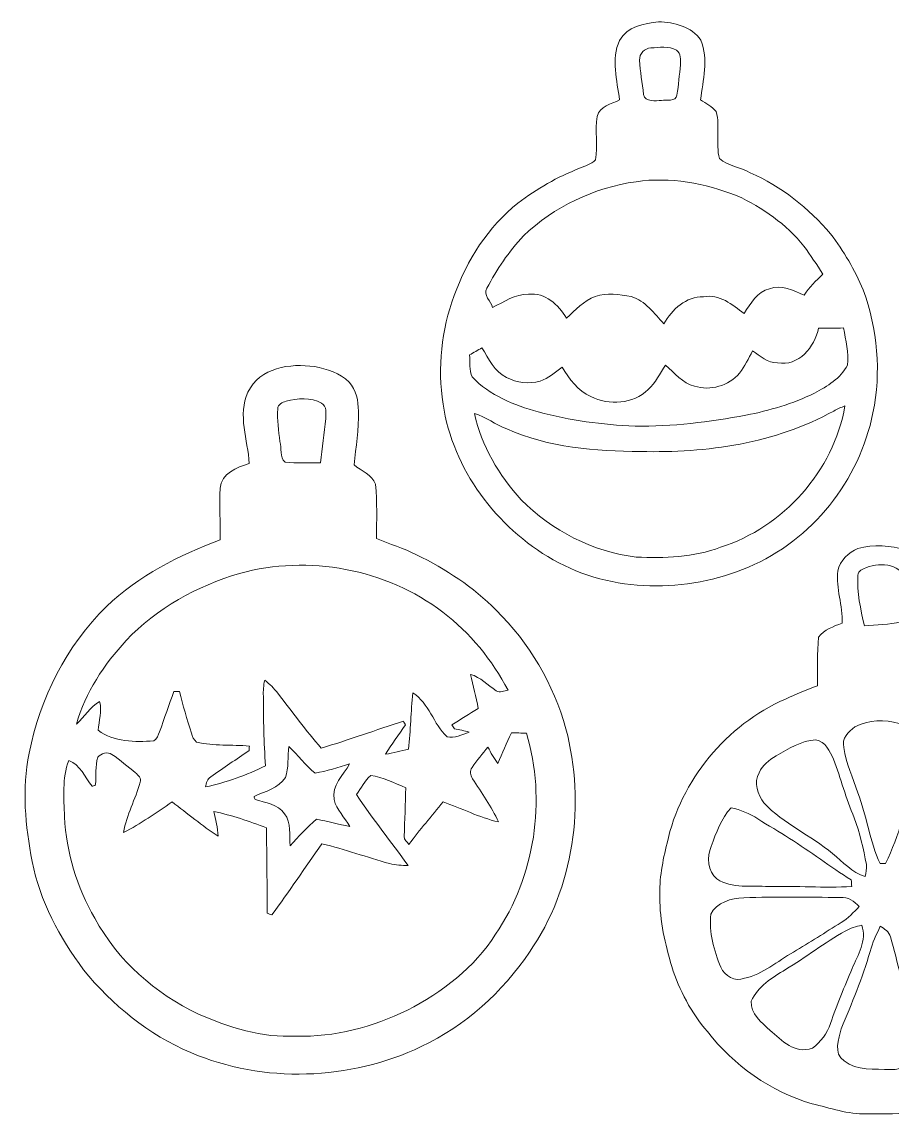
# Model space of a CAD drawing. Header units: centimetres. Extents: x -16.2 to 16.2, y -12 to 12.
# Drawn here: x -16.18 to 2.88, y -11.99 to 11.96 of the extents above; entities that cross this region are included whole.
import ezdxf

# ---------------------------------------------------------------- set-up
doc = ezdxf.new("R2010")
doc.units = ezdxf.units.CM
doc.header["$MEASUREMENT"] = 0
doc.layers.add('Layer 1', color=7, linetype='Continuous')

msp = doc.modelspace()

# ---------------------------------------------------------------- linework, layer by layer
at = {"layer": 'Layer 1', "color": 253, "lineweight": 9}
for points, knots in [([(-3.09319, 11.55671), (-2.93268, 11.86398), (-2.5485, 11.92713), (-2.23912, 11.96488), (-2.23912, 11.96488), (-1.90045, 11.95853), (-1.50851, 11.86257), (-1.30955, 11.56483), (-1.30955, 11.56483), (-1.1388, 11.14608), (-1.26862, 10.68676), (-1.31484, 10.25461), (-1.31484, 10.25461), (-1.20019, 10.17206), (-1.06084, 10.11138), (-0.97335, 9.99814), (-0.97335, 9.99814), (-0.88621, 9.66618), (-0.99134, 9.3014), (-0.90279, 8.97015), (-0.90279, 8.97015), (-0.71265, 8.80999), (-0.44736, 8.7733), (-0.22793, 8.66005), (-0.22793, 8.66005), (0.45117, 8.35596), (1.05406, 7.88677), (1.53208, 7.31738), (1.53208, 7.31738), (1.81924, 6.94132), (2.06195, 6.52928), (2.2461, 6.09289), (2.2461, 6.09289), (2.55408, 5.23635), (2.64756, 4.28984), (2.45953, 3.39626), (2.45953, 3.39626), (2.16073, 1.922), (1.12744, 0.59697), (-0.27026, 0.01806), (-0.27026, 0.01806), (-1.62422, -0.55838), (-3.25371, -0.55803), (-4.54699, 0.17928), (-4.54699, 0.17928), (-5.79124, 0.89259), (-6.74656, 2.15942), (-6.95752, 3.5917), (-6.95752, 3.5917), (-7.07993, 4.38756), (-6.99562, 5.21236), (-6.71375, 5.96624), (-6.71375, 5.96624), (-6.43188, 6.74447), (-5.97397, 7.47895), (-5.3171, 7.9926), (-5.3171, 7.9926), (-4.90506, 8.30798), (-4.45139, 8.56763), (-3.96737, 8.75566), (-3.96737, 8.75566), (-3.84955, 8.80999), (-3.71161, 8.84279), (-3.6213, 8.94157), (-3.6213, 8.94157), (-3.56027, 9.25484), (-3.63224, 9.57904), (-3.58426, 9.89337), (-3.58426, 9.89337), (-3.53099, 10.11809), (-3.26958, 10.165), (-3.08966, 10.25496), (-3.08966, 10.25496), (-3.14752, 10.68147), (-3.28052, 11.14467), (-3.09319, 11.55671), (-3.09319, 11.55671), (-3.09319, 11.55671), (-3.09319, 11.55671), (-3.09319, 11.55671)], [0, 0, 0, 0, 0.04761905, 0.04761905, 0.04761905, 0.04761905, 0.0952381, 0.0952381, 0.0952381, 0.0952381, 0.14285714, 0.14285714, 0.14285714, 0.14285714, 0.19047619, 0.19047619, 0.19047619, 0.19047619, 0.23809524, 0.23809524, 0.23809524, 0.23809524, 0.28571429, 0.28571429, 0.28571429, 0.28571429, 0.33333333, 0.33333333, 0.33333333, 0.33333333, 0.38095238, 0.38095238, 0.38095238, 0.38095238, 0.42857143, 0.42857143, 0.42857143, 0.42857143, 0.47619048, 0.47619048, 0.47619048, 0.47619048, 0.52380952, 0.52380952, 0.52380952, 0.52380952, 0.57142857, 0.57142857, 0.57142857, 0.57142857, 0.61904762, 0.61904762, 0.61904762, 0.61904762, 0.66666667, 0.66666667, 0.66666667, 0.66666667, 0.71428571, 0.71428571, 0.71428571, 0.71428571, 0.76190476, 0.76190476, 0.76190476, 0.76190476, 0.80952381, 0.80952381, 0.80952381, 0.80952381, 0.85714286, 0.85714286, 0.85714286, 0.85714286, 0.9047619, 0.9047619, 0.9047619, 0.9047619, 1, 1, 1, 1]), ([(-2.40422, 11.39373), (-2.54392, 11.38879), (-2.66069, 11.26991), (-2.65187, 11.12844), (-2.65187, 11.12844), (-2.63987, 10.87585), (-2.59542, 10.62538), (-2.56473, 10.37455), (-2.56473, 10.37455), (-2.53192, 10.19605), (-2.29344, 10.24332), (-2.17138, 10.24156), (-2.17138, 10.24156), (-2.0786, 10.26802), (-1.85177, 10.20416), (-1.83589, 10.36185), (-1.83589, 10.36185), (-1.79814, 10.58128), (-1.77804, 10.80459), (-1.76004, 11.02649), (-1.76004, 11.02649), (-1.76004, 11.13303), (-1.74064, 11.27767), (-1.84577, 11.34505), (-1.84577, 11.34505), (-2.0144, 11.43994), (-2.22112, 11.40714), (-2.40422, 11.39373), (-2.40422, 11.39373), (-2.40422, 11.39373), (-2.40422, 11.39373), (-2.40422, 11.39373)], [0, 0, 0, 0, 0.11111111, 0.11111111, 0.11111111, 0.11111111, 0.22222222, 0.22222222, 0.22222222, 0.22222222, 0.33333333, 0.33333333, 0.33333333, 0.33333333, 0.44444444, 0.44444444, 0.44444444, 0.44444444, 0.55555556, 0.55555556, 0.55555556, 0.55555556, 0.66666667, 0.66666667, 0.66666667, 0.66666667, 0.77777778, 0.77777778, 0.77777778, 0.77777778, 1, 1, 1, 1]), ([(-2.73018, 8.46285), (-3.64917, 8.33515), (-4.52723, 7.91675), (-5.19716, 7.27329), (-5.19716, 7.27329), (-5.51783, 6.93356), (-5.78277, 6.54198), (-5.99761, 6.12782), (-5.99761, 6.12782), (-6.0911, 5.98177), (-5.90624, 5.84348), (-5.87132, 5.70801), (-5.87132, 5.70801), (-5.61696, 5.82337), (-5.38131, 6.00964), (-5.08603, 5.99482), (-5.08603, 5.99482), (-4.7202, 6.04103), (-4.43198, 5.76163), (-4.25418, 5.47482), (-4.25418, 5.47482), (-4.05698, 5.6491), (-3.87812, 5.85688), (-3.62271, 5.9479), (-3.62271, 5.9479), (-3.36906, 6.03186), (-3.09354, 5.99764), (-2.83707, 5.94508), (-2.83707, 5.94508), (-2.52099, 5.85688), (-2.33648, 5.57078), (-2.11882, 5.34959), (-2.11882, 5.34959), (-1.94631, 5.66779), (-1.63446, 5.94825), (-1.2531, 5.94014), (-1.2531, 5.94014), (-0.89927, 6.01387), (-0.62481, 5.76304), (-0.36057, 5.57713), (-0.36057, 5.57713), (-0.22193, 5.79303), (-0.07941, 6.05479), (0.19258, 6.11617), (0.19258, 6.11617), (0.45399, 6.22307), (0.71751, 6.07843), (0.95211, 5.97365), (0.95211, 5.97365), (1.05971, 6.15251), (1.21176, 6.29574), (1.36416, 6.43614), (1.36416, 6.43614), (1.2301, 6.64393), (1.09393, 6.85066), (0.94753, 7.04927), (0.94753, 7.04927), (0.56088, 7.53399), (0.03877, 7.89417), (-0.51862, 8.15629), (-0.51862, 8.15629), (-1.21782, 8.4251), (-1.98194, 8.57433), (-2.73018, 8.46285), (-2.73018, 8.46285), (-2.73018, 8.46285), (-2.73018, 8.46285), (-2.73018, 8.46285)], [0, 0, 0, 0, 0.05555556, 0.05555556, 0.05555556, 0.05555556, 0.11111111, 0.11111111, 0.11111111, 0.11111111, 0.16666667, 0.16666667, 0.16666667, 0.16666667, 0.22222222, 0.22222222, 0.22222222, 0.22222222, 0.27777778, 0.27777778, 0.27777778, 0.27777778, 0.33333333, 0.33333333, 0.33333333, 0.33333333, 0.38888889, 0.38888889, 0.38888889, 0.38888889, 0.44444444, 0.44444444, 0.44444444, 0.44444444, 0.5, 0.5, 0.5, 0.5, 0.55555556, 0.55555556, 0.55555556, 0.55555556, 0.61111111, 0.61111111, 0.61111111, 0.61111111, 0.66666667, 0.66666667, 0.66666667, 0.66666667, 0.72222222, 0.72222222, 0.72222222, 0.72222222, 0.77777778, 0.77777778, 0.77777778, 0.77777778, 0.83333333, 0.83333333, 0.83333333, 0.83333333, 0.88888889, 0.88888889, 0.88888889, 0.88888889, 1, 1, 1, 1]), ([(1.26926, 5.25434), (1.18741, 4.8437), (0.82899, 4.40556), (0.36897, 4.49622), (0.36897, 4.49622), (0.14848, 4.48493), (-0.00991, 4.64686), (-0.1796, 4.75763), (-0.1796, 4.75763), (-0.26039, 4.58688), (-0.3514, 4.42072), (-0.46464, 4.26938), (-0.46464, 4.26938), (-0.69995, 3.98575), (-1.10106, 3.87498), (-1.45101, 3.98293), (-1.45101, 3.98293), (-1.71348, 4.04819), (-1.8874, 4.27573), (-2.08425, 4.4433), (-2.08425, 4.4433), (-2.20878, 4.26268), (-2.29874, 4.05525), (-2.46525, 3.90637), (-2.46525, 3.90637), (-2.79368, 3.58993), (-3.3225, 3.55254), (-3.71831, 3.75786), (-3.71831, 3.75786), (-4.00547, 3.88274), (-4.18998, 4.14238), (-4.35014, 4.3985), (-4.35014, 4.3985), (-4.50219, 4.2842), (-4.64894, 4.15191), (-4.83344, 4.09229), (-4.83344, 4.09229), (-5.07545, 4.02491), (-5.34286, 4.05913), (-5.56616, 4.17061), (-5.56616, 4.17061), (-5.83498, 4.30466), (-5.95492, 4.58335), (-6.10732, 4.82324), (-6.10732, 4.82324), (-6.19799, 4.77068), (-6.2883, 4.71812), (-6.37896, 4.66591), (-6.37896, 4.66591), (-6.3585, 4.5068), (-6.38955, 4.33429), (-6.32287, 4.18436), (-6.32287, 4.18436), (-5.93905, 3.77796), (-5.40036, 3.57018), (-4.87507, 3.41742), (-4.87507, 3.41742), (-4.18292, 3.23186), (-3.46819, 3.1352), (-2.75276, 3.10592), (-2.75276, 3.10592), (-1.93608, 3.09569), (-1.12363, 3.19835), (-0.32212, 3.34828), (-0.32212, 3.34828), (0.19505, 3.44424), (0.70305, 3.60087), (1.1786, 3.82735), (1.1786, 3.82735), (1.45553, 3.97905), (1.75151, 4.15297), (1.90214, 4.44154), (1.90214, 4.44154), (1.93001, 4.71847), (1.8651, 4.99117), (1.81677, 5.26139), (1.81677, 5.26139), (1.63474, 5.24728), (1.45129, 5.25222), (1.26926, 5.25434), (1.26926, 5.25434), (1.26926, 5.25434), (1.26926, 5.25434), (1.26926, 5.25434)], [0, 0, 0, 0, 0.04545455, 0.04545455, 0.04545455, 0.04545455, 0.09090909, 0.09090909, 0.09090909, 0.09090909, 0.13636364, 0.13636364, 0.13636364, 0.13636364, 0.18181818, 0.18181818, 0.18181818, 0.18181818, 0.22727273, 0.22727273, 0.22727273, 0.22727273, 0.27272727, 0.27272727, 0.27272727, 0.27272727, 0.31818182, 0.31818182, 0.31818182, 0.31818182, 0.36363636, 0.36363636, 0.36363636, 0.36363636, 0.40909091, 0.40909091, 0.40909091, 0.40909091, 0.45454545, 0.45454545, 0.45454545, 0.45454545, 0.5, 0.5, 0.5, 0.5, 0.54545455, 0.54545455, 0.54545455, 0.54545455, 0.59090909, 0.59090909, 0.59090909, 0.59090909, 0.63636364, 0.63636364, 0.63636364, 0.63636364, 0.68181818, 0.68181818, 0.68181818, 0.68181818, 0.72727273, 0.72727273, 0.72727273, 0.72727273, 0.77272727, 0.77272727, 0.77272727, 0.77272727, 0.81818182, 0.81818182, 0.81818182, 0.81818182, 0.86363636, 0.86363636, 0.86363636, 0.86363636, 0.90909091, 0.90909091, 0.90909091, 0.90909091, 1, 1, 1, 1]), ([(-11.23142, 3.85311), (-10.97072, 4.39144), (-10.30362, 4.48705), (-9.77445, 4.41155), (-9.77445, 4.41155), (-9.50316, 4.35934), (-9.21247, 4.2775), (-9.01704, 4.06936), (-9.01704, 4.06936), (-8.85723, 3.90214), (-8.81489, 3.65872), (-8.81066, 3.43577), (-8.81066, 3.43577), (-8.80184, 3.03995), (-8.86464, 2.64802), (-8.90803, 2.25573), (-8.90803, 2.25573), (-8.74187, 2.13367), (-8.51362, 2.04018), (-8.43813, 1.83204), (-8.43813, 1.83204), (-8.39579, 1.43905), (-8.4159, 1.04252), (-8.4159, 0.64777), (-8.4159, 0.64777), (-8.12698, 0.52006), (-7.82218, 0.43151), (-7.53925, 0.2897), (-7.53925, 0.2897), (-6.90319, -0.0278), (-6.29324, -0.41586), (-5.79476, -0.92739), (-5.79476, -0.92739), (-5.06346, -1.63471), (-4.5424, -2.54875), (-4.26618, -3.52489), (-4.26618, -3.52489), (-3.83544, -5.16848), (-4.08767, -7.00998), (-5.06381, -8.41615), (-5.06381, -8.41615), (-5.65471, -9.29775), (-6.4728, -10.03329), (-7.43412, -10.48872), (-7.43412, -10.48872), (-8.99975, -11.23167), (-10.88782, -11.30258), (-12.48625, -10.61854), (-12.48625, -10.61854), (-13.40736, -10.22802), (-14.20746, -9.5782), (-14.83505, -8.80386), (-14.83505, -8.80386), (-15.35328, -8.09583), (-15.79496, -7.30208), (-15.95653, -6.43037), (-15.95653, -6.43037), (-16.11387, -5.6532), (-16.18477, -4.84251), (-16.02285, -4.06041), (-16.02285, -4.06041), (-15.79496, -2.8532), (-15.20687, -1.70914), (-14.33057, -0.84413), (-14.33057, -0.84413), (-13.62678, -0.16786), (-12.74096, 0.271), (-11.83855, 0.61813), (-11.83855, 0.61813), (-11.8315, 0.9949), (-11.86466, 1.37272), (-11.8442, 1.74843), (-11.8442, 1.74843), (-11.81315, 2.07122), (-11.47413, 2.20246), (-11.20391, 2.28677), (-11.20391, 2.28677), (-11.2353, 2.80641), (-11.46284, 3.3511), (-11.23142, 3.85311), (-11.23142, 3.85311), (-11.23142, 3.85311), (-11.23142, 3.85311), (-11.23142, 3.85311)], [0, 0, 0, 0, 0.04545455, 0.04545455, 0.04545455, 0.04545455, 0.09090909, 0.09090909, 0.09090909, 0.09090909, 0.13636364, 0.13636364, 0.13636364, 0.13636364, 0.18181818, 0.18181818, 0.18181818, 0.18181818, 0.22727273, 0.22727273, 0.22727273, 0.22727273, 0.27272727, 0.27272727, 0.27272727, 0.27272727, 0.31818182, 0.31818182, 0.31818182, 0.31818182, 0.36363636, 0.36363636, 0.36363636, 0.36363636, 0.40909091, 0.40909091, 0.40909091, 0.40909091, 0.45454545, 0.45454545, 0.45454545, 0.45454545, 0.5, 0.5, 0.5, 0.5, 0.54545455, 0.54545455, 0.54545455, 0.54545455, 0.59090909, 0.59090909, 0.59090909, 0.59090909, 0.63636364, 0.63636364, 0.63636364, 0.63636364, 0.68181818, 0.68181818, 0.68181818, 0.68181818, 0.72727273, 0.72727273, 0.72727273, 0.72727273, 0.77272727, 0.77272727, 0.77272727, 0.77272727, 0.81818182, 0.81818182, 0.81818182, 0.81818182, 0.86363636, 0.86363636, 0.86363636, 0.86363636, 0.90909091, 0.90909091, 0.90909091, 0.90909091, 1, 1, 1, 1]), ([(-10.39851, 3.65096), (-10.47895, 3.62592), (-10.57843, 3.58464), (-10.57949, 3.48516), (-10.57949, 3.48516), (-10.60171, 3.24597), (-10.55444, 3.00573), (-10.53433, 2.76725), (-10.53433, 2.76725), (-10.48847, 2.62791), (-10.54421, 2.424), (-10.41862, 2.31746), (-10.41862, 2.31746), (-10.16251, 2.28995), (-9.90321, 2.30829), (-9.64569, 2.30441), (-9.64569, 2.30441), (-9.60688, 2.6272), (-9.56525, 2.94964), (-9.52715, 3.27243), (-9.52715, 3.27243), (-9.52292, 3.38321), (-9.49999, 3.54548), (-9.61993, 3.60863), (-9.61993, 3.60863), (-9.85312, 3.74339), (-10.14769, 3.7194), (-10.39851, 3.65096), (-10.39851, 3.65096), (-10.39851, 3.65096), (-10.39851, 3.65096), (-10.39851, 3.65096)], [0, 0, 0, 0, 0.11111111, 0.11111111, 0.11111111, 0.11111111, 0.22222222, 0.22222222, 0.22222222, 0.22222222, 0.33333333, 0.33333333, 0.33333333, 0.33333333, 0.44444444, 0.44444444, 0.44444444, 0.44444444, 0.55555556, 0.55555556, 0.55555556, 0.55555556, 0.66666667, 0.66666667, 0.66666667, 0.66666667, 0.77777778, 0.77777778, 0.77777778, 0.77777778, 1, 1, 1, 1]), ([(1.60193, 3.43824), (0.31958, 2.72986), (-1.1829, 2.51396), (-2.63035, 2.551), (-2.63035, 2.551), (-3.62306, 2.55171), (-4.64612, 2.63814), (-5.5644, 3.04419), (-5.5644, 3.04419), (-5.80464, 3.14861), (-6.02372, 3.29713), (-6.27031, 3.38709), (-6.27031, 3.38709), (-6.12249, 2.672), (-5.7295, 2.0296), (-5.24584, 1.49126), (-5.24584, 1.49126), (-4.57204, 0.81569), (-3.67774, 0.34896), (-2.72524, 0.23854), (-2.72524, 0.23854), (-2.10541, 0.2008), (-1.46653, 0.23502), (-0.87845, 0.45197), (-0.87845, 0.45197), (0.49703, 0.89401), (1.59699, 2.12061), (1.84534, 3.54972), (1.84534, 3.54972), (1.76174, 3.51761), (1.68025, 3.48128), (1.60193, 3.43824)], [0, 0, 0, 0, 0.11111111, 0.11111111, 0.11111111, 0.11111111, 0.22222222, 0.22222222, 0.22222222, 0.22222222, 0.33333333, 0.33333333, 0.33333333, 0.33333333, 0.44444444, 0.44444444, 0.44444444, 0.44444444, 0.55555556, 0.55555556, 0.55555556, 0.55555556, 0.66666667, 0.66666667, 0.66666667, 0.66666667, 0.77777778, 0.77777778, 0.77777778, 0.77777778, 1, 1, 1, 1]), ([(2.13004, 0.42869), (2.47435, 0.52147), (2.84265, 0.49007), (3.18237, 0.39165), (3.18237, 0.39165), (3.39898, 0.32215), (3.57325, 0.11754), (3.55526, -0.12164), (3.55526, -0.12164), (3.57184, -0.49629), (3.53691, -0.87271), (3.51187, -1.247), (3.51187, -1.247), (3.62793, -1.31932), (3.74294, -1.39305), (3.85829, -1.46784), (3.85829, -1.46784), (3.86147, -1.70738), (3.87981, -1.94797), (3.87488, -2.18786), (3.87488, -2.18786), (3.88475, -2.29017), (3.84595, -2.41823), (3.90839, -2.51312), (3.90839, -2.51312), (4.01034, -2.60132), (4.13981, -2.64612), (4.26505, -2.69233), (4.26505, -2.69233), (4.87535, -2.89871), (5.44297, -3.24302), (5.90723, -3.68928), (5.90723, -3.68928), (7.28624, -4.89367), (7.77589, -6.96447), (7.18499, -8.68215), (7.18499, -8.68215), (6.90241, -9.57185), (6.35032, -10.37125), (5.61795, -10.95086), (5.61795, -10.95086), (4.98789, -11.44228), (4.22871, -11.75202), (3.44378, -11.89137), (3.44378, -11.89137), (3.07619, -11.99014), (2.69625, -11.9591), (2.32089, -11.96369), (2.32089, -11.96369), (1.91131, -11.97462), (1.51973, -11.83139), (1.12497, -11.74214), (1.12497, -11.74214), (0.2201, -11.47297), (-0.58706, -10.90535), (-1.16526, -10.16099), (-1.16526, -10.16099), (-1.52262, -9.74789), (-1.78051, -9.25435), (-1.94772, -8.73612), (-1.94772, -8.73612), (-2.08742, -8.24118), (-2.21477, -7.73565), (-2.20948, -7.21777), (-2.20948, -7.21777), (-2.22501, -6.81666), (-2.14563, -6.41978), (-2.05179, -6.03243), (-2.05179, -6.03243), (-1.75122, -4.6499), (-0.75251, -3.44022), (0.54289, -2.87401), (0.54289, -2.87401), (0.77149, -2.76536), (1.00644, -2.67117), (1.24386, -2.58297), (1.24386, -2.58297), (1.2495, -2.22773), (1.23116, -1.87071), (1.26926, -1.51758), (1.26926, -1.51758), (1.38991, -1.35213), (1.59805, -1.2784), (1.78396, -1.21349), (1.78396, -1.21349), (1.80231, -0.82473), (1.64391, -0.4522), (1.68977, -0.06343), (1.68977, -0.06343), (1.74022, 0.16199), (1.92296, 0.33944), (2.13004, 0.42869), (2.13004, 0.42869), (2.13004, 0.42869), (2.13004, 0.42869), (2.13004, 0.42869)], [0, 0, 0, 0, 0.04, 0.04, 0.04, 0.04, 0.08, 0.08, 0.08, 0.08, 0.12, 0.12, 0.12, 0.12, 0.16, 0.16, 0.16, 0.16, 0.2, 0.2, 0.2, 0.2, 0.24, 0.24, 0.24, 0.24, 0.28, 0.28, 0.28, 0.28, 0.32, 0.32, 0.32, 0.32, 0.36, 0.36, 0.36, 0.36, 0.4, 0.4, 0.4, 0.4, 0.44, 0.44, 0.44, 0.44, 0.48, 0.48, 0.48, 0.48, 0.52, 0.52, 0.52, 0.52, 0.56, 0.56, 0.56, 0.56, 0.6, 0.6, 0.6, 0.6, 0.64, 0.64, 0.64, 0.64, 0.68, 0.68, 0.68, 0.68, 0.72, 0.72, 0.72, 0.72, 0.76, 0.76, 0.76, 0.76, 0.8, 0.8, 0.8, 0.8, 0.84, 0.84, 0.84, 0.84, 0.88, 0.88, 0.88, 0.88, 0.92, 0.92, 0.92, 0.92, 1, 1, 1, 1]), ([(-11.41628, -0.11988), (-12.3462, -0.39716), (-13.23132, -0.88117), (-13.90054, -1.59202), (-13.90054, -1.59202), (-14.38596, -2.11201), (-14.79412, -2.73043), (-14.98745, -3.42011), (-14.98745, -3.42011), (-14.80718, -3.26913), (-14.69288, -3.04194), (-14.48262, -2.92975), (-14.48262, -2.92975), (-14.42194, -3.13648), (-14.49567, -3.34991), (-14.51649, -3.55805), (-14.51649, -3.55805), (-14.16865, -3.81487), (-13.70827, -3.82228), (-13.29482, -3.78841), (-13.29482, -3.78841), (-13.22356, -3.74573), (-13.19886, -3.66177), (-13.16852, -3.59015), (-13.16852, -3.59015), (-13.06481, -3.29453), (-12.95862, -2.99996), (-12.85385, -2.70468), (-12.85385, -2.70468), (-12.81363, -2.70433), (-12.77306, -2.70468), (-12.73284, -2.70468), (-12.73284, -2.70468), (-12.65664, -3.0123), (-12.56704, -3.3164), (-12.47214, -3.61873), (-12.47214, -3.61873), (-12.44639, -3.69034), (-12.42134, -3.77078), (-12.35608, -3.81699), (-12.35608, -3.81699), (-11.9779, -3.90201), (-11.58561, -3.87132), (-11.20144, -3.90377), (-11.20144, -3.90377), (-11.20249, -3.92882), (-11.20496, -3.97891), (-11.20602, -4.00396), (-11.20602, -4.00396), (-11.48966, -4.18917), (-11.76659, -4.38531), (-12.04563, -4.57687), (-12.04563, -4.57687), (-12.1236, -4.62379), (-12.14159, -4.71587), (-12.16346, -4.79701), (-12.16346, -4.79701), (-11.70697, -4.70352), (-11.26282, -4.53948), (-10.84584, -4.33346), (-10.84584, -4.33346), (-10.88711, -3.82581), (-10.89346, -3.31569), (-10.89452, -2.80663), (-10.89452, -2.80663), (-10.90122, -2.68951), (-10.89064, -2.57451), (-10.86489, -2.46091), (-10.86489, -2.46091), (-10.75588, -2.54205), (-10.66027, -2.63836), (-10.57914, -2.74737), (-10.57914, -2.74737), (-10.26657, -3.15236), (-9.9586, -3.56158), (-9.62628, -3.95069), (-9.62628, -3.95069), (-9.02162, -3.76548), (-8.42684, -3.551), (-7.82465, -3.35838), (-7.82465, -3.35838), (-7.81336, -3.37919), (-7.79043, -3.42047), (-7.77879, -3.44128), (-7.77879, -3.44128), (-7.93083, -3.65118), (-8.08323, -3.86179), (-8.21941, -4.08298), (-8.21941, -4.08298), (-8.04831, -4.05441), (-7.88074, -4.00855), (-7.71176, -3.9701), (-7.71176, -3.9701), (-7.66907, -3.55981), (-7.66519, -3.14671), (-7.61792, -2.73714), (-7.61792, -2.73714), (-7.26585, -2.96503), (-7.17024, -3.42082), (-6.87144, -3.69775), (-6.87144, -3.69775), (-6.71269, -3.75349), (-6.53948, -3.64272), (-6.38496, -3.59897), (-6.38496, -3.59897), (-6.4915, -3.56793), (-6.60192, -3.54394), (-6.70987, -3.52277), (-6.70987, -3.52277), (-6.72821, -3.4949), (-6.74621, -3.46703), (-6.7642, -3.43916), (-6.7642, -3.43916), (-6.57405, -3.31499), (-6.38002, -3.1961), (-6.18564, -3.07827), (-6.18564, -3.07827), (-6.23644, -2.82851), (-6.30276, -2.58227), (-6.35639, -2.33321), (-6.35639, -2.33321), (-6.1359, -2.39247), (-5.98209, -2.57204), (-5.793, -2.68951), (-5.793, -2.68951), (-5.71504, -2.74666), (-5.61873, -2.69269), (-5.53477, -2.68034), (-5.53477, -2.68034), (-5.88296, -2.01853), (-6.36485, -1.41951), (-6.96387, -0.96796), (-6.96387, -0.96796), (-8.21094, -0.01757), (-9.9078, 0.29252), (-11.41628, -0.11988), (-11.41628, -0.11988), (-11.41628, -0.11988), (-11.41628, -0.11988), (-11.41628, -0.11988)], [0, 0, 0, 0, 0.02777778, 0.02777778, 0.02777778, 0.02777778, 0.05555556, 0.05555556, 0.05555556, 0.05555556, 0.08333333, 0.08333333, 0.08333333, 0.08333333, 0.11111111, 0.11111111, 0.11111111, 0.11111111, 0.13888889, 0.13888889, 0.13888889, 0.13888889, 0.16666667, 0.16666667, 0.16666667, 0.16666667, 0.19444444, 0.19444444, 0.19444444, 0.19444444, 0.22222222, 0.22222222, 0.22222222, 0.22222222, 0.25, 0.25, 0.25, 0.25, 0.27777778, 0.27777778, 0.27777778, 0.27777778, 0.30555556, 0.30555556, 0.30555556, 0.30555556, 0.33333333, 0.33333333, 0.33333333, 0.33333333, 0.36111111, 0.36111111, 0.36111111, 0.36111111, 0.38888889, 0.38888889, 0.38888889, 0.38888889, 0.41666667, 0.41666667, 0.41666667, 0.41666667, 0.44444444, 0.44444444, 0.44444444, 0.44444444, 0.47222222, 0.47222222, 0.47222222, 0.47222222, 0.5, 0.5, 0.5, 0.5, 0.52777778, 0.52777778, 0.52777778, 0.52777778, 0.55555556, 0.55555556, 0.55555556, 0.55555556, 0.58333333, 0.58333333, 0.58333333, 0.58333333, 0.61111111, 0.61111111, 0.61111111, 0.61111111, 0.63888889, 0.63888889, 0.63888889, 0.63888889, 0.66666667, 0.66666667, 0.66666667, 0.66666667, 0.69444444, 0.69444444, 0.69444444, 0.69444444, 0.72222222, 0.72222222, 0.72222222, 0.72222222, 0.75, 0.75, 0.75, 0.75, 0.77777778, 0.77777778, 0.77777778, 0.77777778, 0.80555556, 0.80555556, 0.80555556, 0.80555556, 0.83333333, 0.83333333, 0.83333333, 0.83333333, 0.86111111, 0.86111111, 0.86111111, 0.86111111, 0.88888889, 0.88888889, 0.88888889, 0.88888889, 0.91666667, 0.91666667, 0.91666667, 0.91666667, 0.94444444, 0.94444444, 0.94444444, 0.94444444, 1, 1, 1, 1]), ([(2.19565, -0.04968), (2.15685, -0.07437), (2.12792, -0.11282), (2.13039, -0.16115), (2.13039, -0.16115), (2.10816, -0.53545), (2.18648, -0.90375), (2.27185, -1.2657), (2.27185, -1.2657), (2.53996, -1.2523), (2.80984, -1.23889), (3.07372, -1.18209), (3.07372, -1.18209), (3.05326, -0.84343), (3.1859, -0.52028), (3.16932, -0.18479), (3.16932, -0.18479), (2.95448, 0.13589), (2.49975, 0.12248), (2.19565, -0.04968), (2.19565, -0.04968), (2.19565, -0.04968), (2.19565, -0.04968), (2.19565, -0.04968)], [0, 0, 0, 0, 0.14285714, 0.14285714, 0.14285714, 0.14285714, 0.28571429, 0.28571429, 0.28571429, 0.28571429, 0.42857143, 0.42857143, 0.42857143, 0.42857143, 0.57142857, 0.57142857, 0.57142857, 0.57142857, 0.71428571, 0.71428571, 0.71428571, 0.71428571, 1, 1, 1, 1]), ([(2.06548, -3.48397), (1.92296, -3.5838), (1.76844, -3.73973), (1.82277, -3.93446), (1.82277, -3.93446), (1.8651, -4.28019), (2.0235, -4.59698), (2.12686, -4.92683), (2.12686, -4.92683), (2.32618, -5.43271), (2.38192, -5.98587), (2.61758, -6.4787), (2.61758, -6.4787), (2.64721, -6.47834), (2.70683, -6.47764), (2.73646, -6.47729), (2.73646, -6.47729), (3.03703, -5.86416), (3.1852, -5.19176), (3.42755, -4.55571), (3.42755, -4.55571), (3.52033, -4.29536), (3.65686, -4.02936), (3.59583, -3.74291), (3.59583, -3.74291), (3.49599, -3.53159), (3.25716, -3.42505), (3.03385, -3.40636), (3.03385, -3.40636), (2.71565, -3.32063), (2.36075, -3.32592), (2.06548, -3.48397), (2.06548, -3.48397), (2.06548, -3.48397), (2.06548, -3.48397), (2.06548, -3.48397)], [0, 0, 0, 0, 0.1, 0.1, 0.1, 0.1, 0.2, 0.2, 0.2, 0.2, 0.3, 0.3, 0.3, 0.3, 0.4, 0.4, 0.4, 0.4, 0.5, 0.5, 0.5, 0.5, 0.6, 0.6, 0.6, 0.6, 0.7, 0.7, 0.7, 0.7, 0.8, 0.8, 0.8, 0.8, 1, 1, 1, 1]), ([(-5.45998, -3.61626), (-5.57216, -3.83286), (-5.65471, -4.06288), (-5.75878, -4.28336), (-5.75878, -4.28336), (-5.84592, -4.17365), (-5.90906, -4.04841), (-5.97433, -3.92565), (-5.97433, -3.92565), (-6.09745, -4.06852), (-6.21457, -4.21669), (-6.32358, -4.3712), (-6.32358, -4.3712), (-6.37967, -4.44035), (-6.35603, -4.54618), (-6.31229, -4.61779), (-6.31229, -4.61779), (-6.1165, -4.9293), (-5.89777, -5.22845), (-5.74502, -5.56536), (-5.74502, -5.56536), (-6.16553, -5.46905), (-6.55112, -5.26691), (-6.95787, -5.12791), (-6.95787, -5.12791), (-7.20517, -5.43941), (-7.47081, -5.73645), (-7.70541, -6.05819), (-7.70541, -6.05819), (-7.74598, -6.00421), (-7.81442, -5.95659), (-7.80771, -5.88144), (-7.80771, -5.88144), (-7.80207, -5.52584), (-7.78055, -5.17025), (-7.77526, -4.815), (-7.77526, -4.815), (-8.0282, -4.72292), (-8.27373, -4.57687), (-8.54255, -4.54689), (-8.54255, -4.54689), (-8.67272, -4.6633), (-8.7521, -4.82346), (-8.85405, -4.96352), (-8.85405, -4.96352), (-8.50516, -5.50327), (-8.09064, -5.9961), (-7.72516, -6.52385), (-7.72516, -6.52385), (-7.86134, -6.5175), (-7.99892, -6.51609), (-8.13086, -6.47799), (-8.13086, -6.47799), (-8.62651, -6.34111), (-9.11052, -6.16367), (-9.61147, -6.04513), (-9.61147, -6.04513), (-9.98153, -6.5616), (-10.32902, -7.09394), (-10.71037, -7.60265), (-10.71037, -7.60265), (-10.74459, -7.58959), (-10.77881, -7.57654), (-10.81267, -7.5642), (-10.81267, -7.5642), (-10.80985, -6.94154), (-10.82149, -6.31889), (-10.82537, -5.69659), (-10.82537, -5.69659), (-11.20144, -5.55054), (-11.58561, -5.41966), (-11.98037, -5.3357), (-11.98037, -5.3357), (-11.93662, -5.5142), (-11.89676, -5.69412), (-11.88653, -5.87898), (-11.88653, -5.87898), (-12.23578, -5.64755), (-12.55857, -5.37838), (-12.89442, -5.12791), (-12.89442, -5.12791), (-13.23943, -5.36568), (-13.58198, -5.6091), (-13.95839, -5.79537), (-13.95839, -5.79537), (-13.89278, -5.41084), (-13.69663, -5.06759), (-13.59115, -4.69505), (-13.59115, -4.69505), (-13.55552, -4.60792), (-13.63701, -4.54089), (-13.69311, -4.48727), (-13.69311, -4.48727), (-13.86314, -4.35039), (-14.03107, -4.20998), (-14.21098, -4.08616), (-14.21098, -4.08616), (-14.30517, -4.01701), (-14.44981, -4.06781), (-14.51861, -4.1486), (-14.51861, -4.1486), (-14.58634, -4.34404), (-14.54718, -4.56311), (-14.57611, -4.76667), (-14.57611, -4.76667), (-14.5941, -4.7709), (-14.63044, -4.77901), (-14.64843, -4.78325), (-14.64843, -4.78325), (-14.80541, -4.58534), (-14.9049, -4.31158), (-15.1589, -4.21739), (-15.1589, -4.21739), (-15.30495, -4.6118), (-15.26438, -5.04148), (-15.25027, -5.45282), (-15.25027, -5.45282), (-15.21111, -6.23175), (-14.97757, -7.0001), (-14.5874, -7.67497), (-14.5874, -7.67497), (-14.08857, -8.6003), (-13.26342, -9.32914), (-12.31762, -9.77611), (-12.31762, -9.77611), (-11.64523, -10.07139), (-10.92345, -10.30175), (-10.17979, -10.25765), (-10.17979, -10.25765), (-9.33242, -10.2894), (-8.49739, -10.05657), (-7.73927, -9.69144), (-7.73927, -9.69144), (-6.97622, -9.30198), (-6.27525, -8.75341), (-5.80711, -8.02775), (-5.80711, -8.02775), (-4.94351, -6.75386), (-4.69198, -5.0944), (-5.12907, -3.61838), (-5.12907, -3.61838), (-5.23879, -3.61943), (-5.35132, -3.61414), (-5.45998, -3.61626), (-5.45998, -3.61626), (-5.45998, -3.61626), (-5.45998, -3.61626), (-5.45998, -3.61626)], [0, 0, 0, 0, 0.02631579, 0.02631579, 0.02631579, 0.02631579, 0.05263158, 0.05263158, 0.05263158, 0.05263158, 0.07894737, 0.07894737, 0.07894737, 0.07894737, 0.10526316, 0.10526316, 0.10526316, 0.10526316, 0.13157895, 0.13157895, 0.13157895, 0.13157895, 0.15789474, 0.15789474, 0.15789474, 0.15789474, 0.18421053, 0.18421053, 0.18421053, 0.18421053, 0.21052632, 0.21052632, 0.21052632, 0.21052632, 0.23684211, 0.23684211, 0.23684211, 0.23684211, 0.26315789, 0.26315789, 0.26315789, 0.26315789, 0.28947368, 0.28947368, 0.28947368, 0.28947368, 0.31578947, 0.31578947, 0.31578947, 0.31578947, 0.34210526, 0.34210526, 0.34210526, 0.34210526, 0.36842105, 0.36842105, 0.36842105, 0.36842105, 0.39473684, 0.39473684, 0.39473684, 0.39473684, 0.42105263, 0.42105263, 0.42105263, 0.42105263, 0.44736842, 0.44736842, 0.44736842, 0.44736842, 0.47368421, 0.47368421, 0.47368421, 0.47368421, 0.5, 0.5, 0.5, 0.5, 0.52631579, 0.52631579, 0.52631579, 0.52631579, 0.55263158, 0.55263158, 0.55263158, 0.55263158, 0.57894737, 0.57894737, 0.57894737, 0.57894737, 0.60526316, 0.60526316, 0.60526316, 0.60526316, 0.63157895, 0.63157895, 0.63157895, 0.63157895, 0.65789474, 0.65789474, 0.65789474, 0.65789474, 0.68421053, 0.68421053, 0.68421053, 0.68421053, 0.71052632, 0.71052632, 0.71052632, 0.71052632, 0.73684211, 0.73684211, 0.73684211, 0.73684211, 0.76315789, 0.76315789, 0.76315789, 0.76315789, 0.78947368, 0.78947368, 0.78947368, 0.78947368, 0.81578947, 0.81578947, 0.81578947, 0.81578947, 0.84210526, 0.84210526, 0.84210526, 0.84210526, 0.86842105, 0.86842105, 0.86842105, 0.86842105, 0.89473684, 0.89473684, 0.89473684, 0.89473684, 0.92105263, 0.92105263, 0.92105263, 0.92105263, 0.94736842, 0.94736842, 0.94736842, 0.94736842, 1, 1, 1, 1]), ([(0.33863, -4.11967), (0.18411, -4.2054), (0.04336, -4.32499), (-0.03637, -4.48621), (-0.03637, -4.48621), (-0.15491, -4.69893), (-0.06812, -4.96881), (0.07123, -5.15049), (0.07123, -5.15049), (0.50479, -5.60557), (1.09499, -5.85922), (1.57406, -6.25856), (1.57406, -6.25856), (1.8016, -6.43989), (2.00163, -6.67273), (2.28702, -6.76409), (2.28702, -6.76409), (2.30325, -6.67766), (2.33077, -6.59018), (2.3156, -6.50198), (2.3156, -6.50198), (2.25174, -6.15308), (2.16919, -5.80701), (2.05101, -5.47293), (2.05101, -5.47293), (1.86969, -5.05665), (1.75398, -4.61709), (1.5977, -4.19199), (1.5977, -4.19199), (1.51197, -4.02231), (1.42025, -3.7997), (1.21105, -3.76548), (1.21105, -3.76548), (0.88967, -3.78383), (0.60921, -3.96092), (0.33863, -4.11967), (0.33863, -4.11967), (0.33863, -4.11967), (0.33863, -4.11967), (0.33863, -4.11967)], [0, 0, 0, 0, 0.09090909, 0.09090909, 0.09090909, 0.09090909, 0.18181818, 0.18181818, 0.18181818, 0.18181818, 0.27272727, 0.27272727, 0.27272727, 0.27272727, 0.36363636, 0.36363636, 0.36363636, 0.36363636, 0.45454545, 0.45454545, 0.45454545, 0.45454545, 0.54545455, 0.54545455, 0.54545455, 0.54545455, 0.63636364, 0.63636364, 0.63636364, 0.63636364, 0.72727273, 0.72727273, 0.72727273, 0.72727273, 0.81818182, 0.81818182, 0.81818182, 0.81818182, 1, 1, 1, 1]), ([(-10.3336, -3.90977), (-10.37206, -4.13414), (-10.33396, -4.37508), (-10.40733, -4.59345), (-10.40733, -4.59345), (-10.56291, -4.82593), (-10.85783, -4.89755), (-11.09701, -5.00797), (-11.09701, -5.00797), (-11.09207, -5.02455), (-11.08184, -5.05806), (-11.07691, -5.07464), (-11.07691, -5.07464), (-10.85148, -5.14273), (-10.57808, -5.17695), (-10.42991, -5.38509), (-10.42991, -5.38509), (-10.27963, -5.59005), (-10.32655, -5.85534), (-10.30785, -6.091), (-10.30785, -6.091), (-10.12934, -5.88144), (-9.93637, -5.6853), (-9.72718, -5.50644), (-9.72718, -5.50644), (-9.48482, -5.55513), (-9.24528, -5.61651), (-9.00292, -5.6666), (-9.00292, -5.6666), (-9.11299, -5.46834), (-9.28691, -5.29971), (-9.34477, -5.07711), (-9.34477, -5.07711), (-9.4058, -4.76349), (-9.14368, -4.54195), (-9.00434, -4.29289), (-9.00434, -4.29289), (-9.25234, -4.37473), (-9.5014, -4.45446), (-9.75963, -4.49538), (-9.75963, -4.49538), (-9.97306, -4.32181), (-10.14028, -4.10309), (-10.3336, -3.90977)], [0, 0, 0, 0, 0.08333333, 0.08333333, 0.08333333, 0.08333333, 0.16666667, 0.16666667, 0.16666667, 0.16666667, 0.25, 0.25, 0.25, 0.25, 0.33333333, 0.33333333, 0.33333333, 0.33333333, 0.41666667, 0.41666667, 0.41666667, 0.41666667, 0.5, 0.5, 0.5, 0.5, 0.58333333, 0.58333333, 0.58333333, 0.58333333, 0.66666667, 0.66666667, 0.66666667, 0.66666667, 0.75, 0.75, 0.75, 0.75, 0.83333333, 0.83333333, 0.83333333, 0.83333333, 1, 1, 1, 1]), ([(-0.6495, -5.25491), (-0.86963, -5.49268), (-0.97229, -5.80595), (-1.08694, -6.10193), (-1.08694, -6.10193), (-1.17655, -6.33335), (-1.16702, -6.64768), (-0.95959, -6.81454), (-0.95959, -6.81454), (-0.62904, -7.03856), (-0.19794, -6.95107), (0.17776, -6.98211), (0.17776, -6.98211), (0.78313, -6.96483), (1.38885, -7.01704), (1.99422, -6.97964), (1.99422, -6.97964), (1.99069, -6.93166), (1.98751, -6.88404), (1.98434, -6.83677), (1.98434, -6.83677), (1.5222, -6.55031), (1.09216, -6.21694), (0.6325, -5.92766), (0.6325, -5.92766), (0.40601, -5.77526), (0.16295, -5.65002), (-0.06283, -5.49692), (-0.06283, -5.49692), (-0.24063, -5.37909), (-0.44277, -5.30324), (-0.6495, -5.25491), (-0.6495, -5.25491), (-0.6495, -5.25491), (-0.6495, -5.25491), (-0.6495, -5.25491)], [0, 0, 0, 0, 0.1, 0.1, 0.1, 0.1, 0.2, 0.2, 0.2, 0.2, 0.3, 0.3, 0.3, 0.3, 0.4, 0.4, 0.4, 0.4, 0.5, 0.5, 0.5, 0.5, 0.6, 0.6, 0.6, 0.6, 0.7, 0.7, 0.7, 0.7, 0.8, 0.8, 0.8, 0.8, 1, 1, 1, 1]), ([(-1.09471, -7.58854), (-1.13422, -7.98471), (-1.02556, -8.3844), (-0.87281, -8.74918), (-0.87281, -8.74918), (-0.79237, -8.94179), (-0.56201, -9.0762), (-0.35493, -8.99118), (-0.35493, -8.99118), (0.04971, -8.9044), (0.36721, -8.61759), (0.71751, -8.41615), (0.71751, -8.41615), (1.07135, -8.20837), (1.4146, -7.98435), (1.76456, -7.77057), (1.76456, -7.77057), (1.91555, -7.67744), (2.03479, -7.54373), (2.16108, -7.42097), (2.16108, -7.42097), (2.04713, -7.31443), (1.91908, -7.1906), (1.74445, -7.22306), (1.74445, -7.22306), (1.03925, -7.20859), (0.33299, -7.20648), (-0.37222, -7.22623), (-0.37222, -7.22623), (-0.6428, -7.23541), (-0.96524, -7.32713), (-1.09471, -7.58854), (-1.09471, -7.58854), (-1.09471, -7.58854), (-1.09471, -7.58854), (-1.09471, -7.58854)], [0, 0, 0, 0, 0.1, 0.1, 0.1, 0.1, 0.2, 0.2, 0.2, 0.2, 0.3, 0.3, 0.3, 0.3, 0.4, 0.4, 0.4, 0.4, 0.5, 0.5, 0.5, 0.5, 0.6, 0.6, 0.6, 0.6, 0.7, 0.7, 0.7, 0.7, 0.8, 0.8, 0.8, 0.8, 1, 1, 1, 1]), ([(1.85169, -7.95754), (1.40084, -8.21436), (0.98845, -8.53222), (0.5443, -8.79998), (0.5443, -8.79998), (0.2522, -8.97319), (-0.06071, -9.17145), (-0.20641, -9.49036), (-0.20641, -9.49036), (-0.23534, -9.77188), (0.02466, -9.95956), (0.20458, -10.13348), (0.20458, -10.13348), (0.46634, -10.35326), (0.74397, -10.65806), (1.13203, -10.524), (1.13203, -10.524), (1.31759, -10.38889), (1.45588, -10.19733), (1.53173, -9.98178), (1.53173, -9.98178), (1.66119, -9.56974), (1.84358, -9.17815), (2.00233, -8.7774), (2.00233, -8.7774), (2.13251, -8.48071), (2.33112, -8.16145), (2.21506, -7.82772), (2.21506, -7.82772), (2.09053, -7.86159), (1.96423, -7.89263), (1.85169, -7.95754), (1.85169, -7.95754), (1.85169, -7.95754), (1.85169, -7.95754), (1.85169, -7.95754)], [0, 0, 0, 0, 0.1, 0.1, 0.1, 0.1, 0.2, 0.2, 0.2, 0.2, 0.3, 0.3, 0.3, 0.3, 0.4, 0.4, 0.4, 0.4, 0.5, 0.5, 0.5, 0.5, 0.6, 0.6, 0.6, 0.6, 0.7, 0.7, 0.7, 0.7, 0.8, 0.8, 0.8, 0.8, 1, 1, 1, 1]), ([(2.62005, -7.85136), (2.53397, -8.03163), (2.4486, -8.2126), (2.39744, -8.40698), (2.39744, -8.40698), (2.2267, -8.98483), (1.99669, -9.54222), (1.76315, -10.09679), (1.76315, -10.09679), (1.70988, -10.3148), (1.58711, -10.64536), (1.82594, -10.8034), (1.82594, -10.8034), (2.11099, -11.01718), (2.50151, -10.97944), (2.83736, -10.99002), (2.83736, -10.99002), (3.11711, -11.00413), (3.43567, -10.8535), (3.48682, -10.55152), (3.48682, -10.55152), (3.49917, -10.28623), (3.37887, -10.04034), (3.30549, -9.79022), (3.30549, -9.79022), (3.12487, -9.2286), (3.00775, -8.64969), (2.84124, -8.08419), (2.84124, -8.08419), (2.81055, -7.97659), (2.71247, -7.90321), (2.62005, -7.85136), (2.62005, -7.85136), (2.62005, -7.85136), (2.62005, -7.85136), (2.62005, -7.85136)], [0, 0, 0, 0, 0.1, 0.1, 0.1, 0.1, 0.2, 0.2, 0.2, 0.2, 0.3, 0.3, 0.3, 0.3, 0.4, 0.4, 0.4, 0.4, 0.5, 0.5, 0.5, 0.5, 0.6, 0.6, 0.6, 0.6, 0.7, 0.7, 0.7, 0.7, 0.8, 0.8, 0.8, 0.8, 1, 1, 1, 1])]:
    msp.add_open_spline(points, degree=3, knots=knots, dxfattribs=at)

doc.saveas('drawing.dxf')
